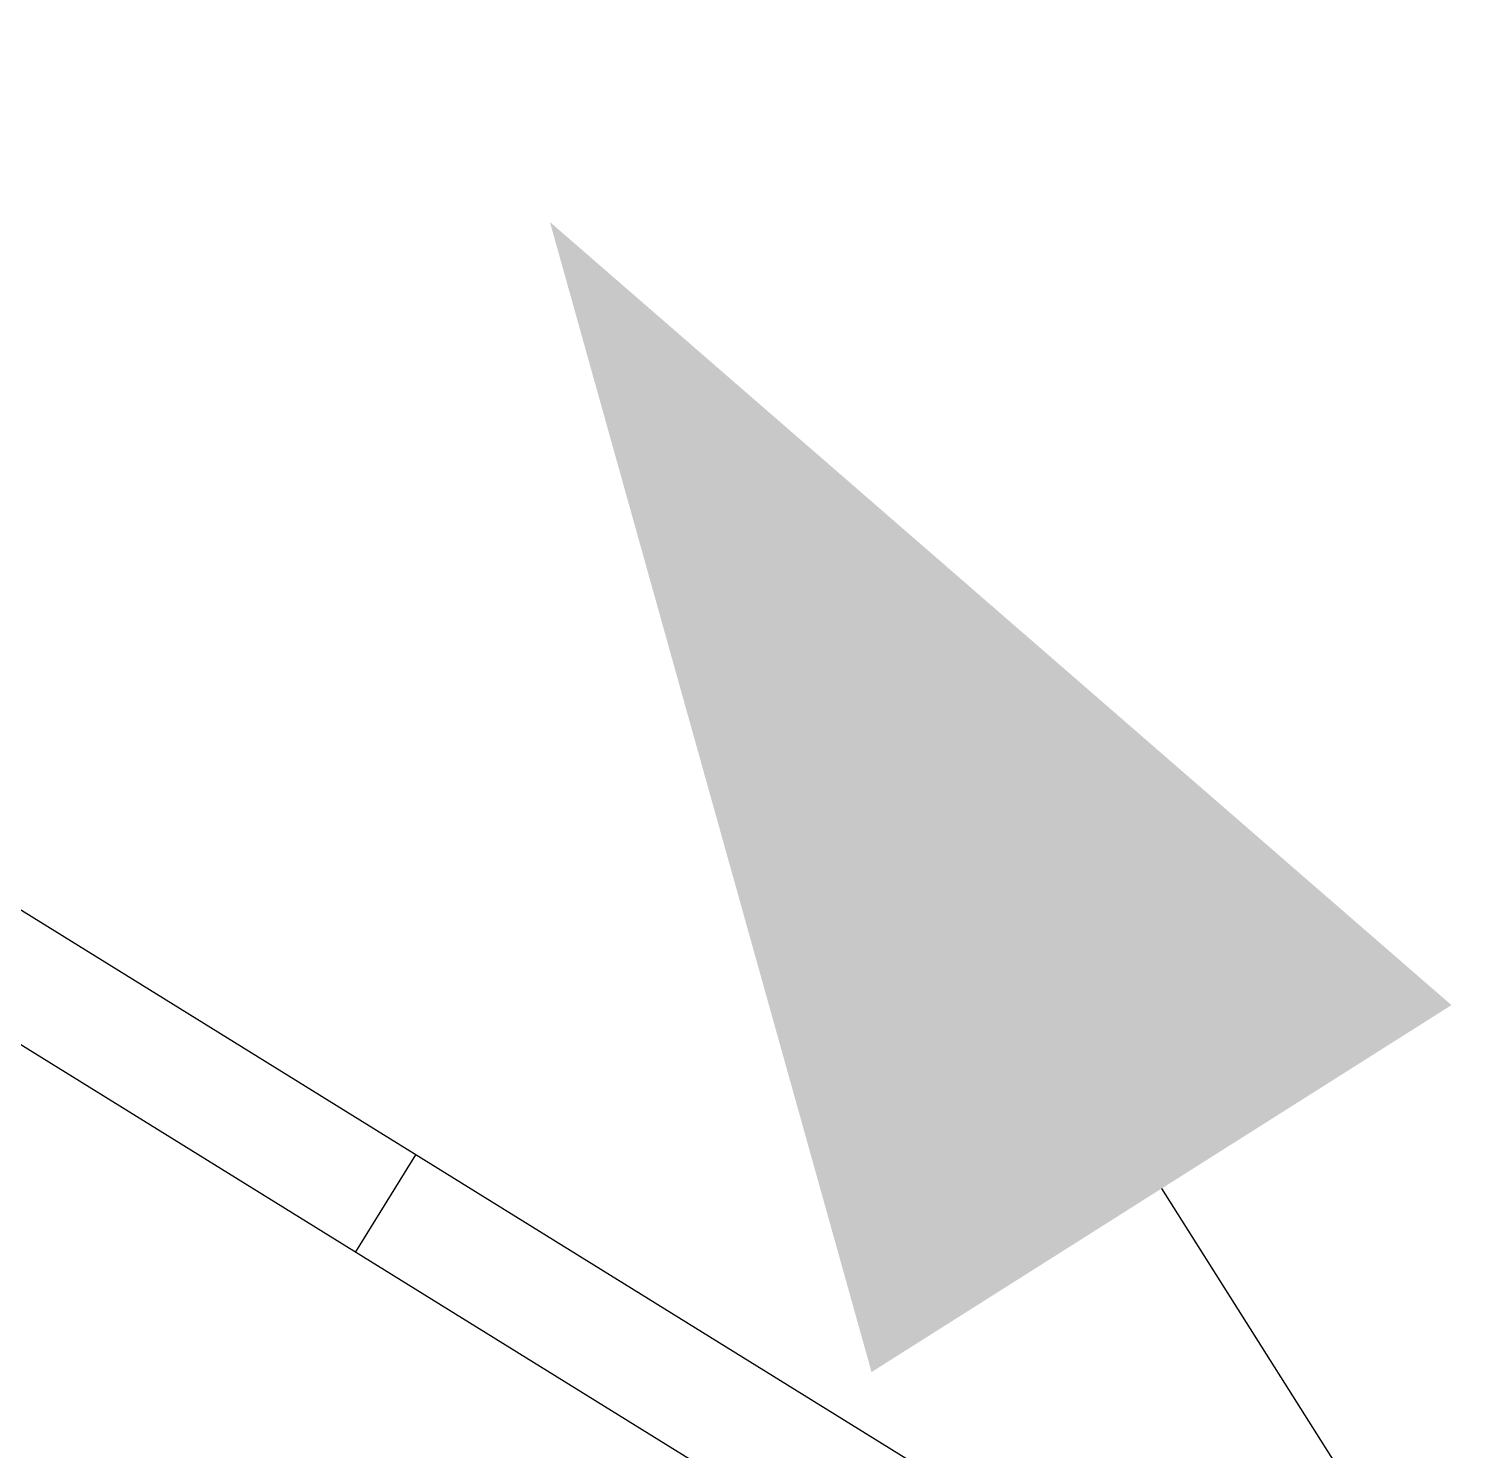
# Model space of a CAD drawing. Extents: x 421500 to 422711, y 436000 to 437000.
# Drawn here: x 422009.501 to 422011.087, y 436493.374 to 436494.926 of the extents above; entities that cross this region are included whole.
import ezdxf

# ---------------------------------------------------------------- set-up
doc = ezdxf.new("R2010")
doc.units = 0
doc.layers.get('0').update_dxf_attribs({"color": 210})
for name, color, linetype in [('Pr-Kerb', 2, 'Continuous'), ('Pr-KerbEdge', 8, 'Continuous'), ('XREF UTC_716709_AJB_1b$0$DATA', 7, 'Continuous'), ('XREF UTC_716709_AJB_1b$0$Signals', 7, 'Continuous')]:
    doc.layers.add(name, color=color, linetype=linetype)
doc.styles.add('XREF UTC_716709_AJB_1b$0$Standard', font='txt')

# ---------------------------------------------------------------- blocks, each defined once
blk = doc.blocks.new('XREF UTC_716709_AJB_1b$0$HD001P')
at = {"linetype": 'Continuous'}
blk.add_line((0, 2.75), (0, 0), dxfattribs=at)
blk.add_solid([(0.375, 2.75), (-0.375, 2.75), (0, 4)], dxfattribs=at)
at = {"layer": 'XREF UTC_716709_AJB_1b$0$DATA', "style": 'XREF UTC_716709_AJB_1b$0$Standard', "flags": 9}
for tag, p in [('SUPPORT', (0.75, 1.5)), ('BRACKETS', (0.75, 1.25)), ('HEIGHT', (0.75, 1)), ('CABLE', (0.75, 0.75)), ('PHASE', (0.75, 0.5)), ('TYPE', (0.75, 0.25)), ('NUM', (0.75, 0)), ('SITE', (0.75, -0.25)), ('IDENT', (0.75, -0.5))]:
    blk.add_attdef(tag, p, '', height=0.2, dxfattribs=at)

msp = doc.modelspace()

# ---------------------------------------------------------------- linework, layer by layer
at = {"layer": 'Pr-Kerb', "flags": 128}
msp.add_lwpolyline([(422019.4987, 436483.6917), (422019.7685, 436484.1518, 0.407102), (422018.761, 436488.2196), (422005.8815, 436496.2009, 0.401136), (422001.8247, 436495.3438), (422001.3603, 436494.6645), (422001.1935, 436494.4138), (422001.1657, 436494.372)], format="xyb", dxfattribs=at)
at = {"layer": 'Pr-KerbEdge'}
msp.add_line((422009.9235, 436493.6961), (422009.8576, 436493.5899), dxfattribs=at)
at = {"layer": 'Pr-KerbEdge', "flags": 128}
msp.add_lwpolyline([(422019.3909, 436483.755), (422019.6607, 436484.2151, 0.407102), (422018.6952, 436488.1133), (422005.8157, 436496.0946, 0.401136), (422001.9278, 436495.2732), (422001.4639, 436494.5946), (422001.2975, 436494.3445), (422001.2697, 436494.3027)], format="xyb", dxfattribs=at)
at = {"layer": 'Pr-KerbEdge'}
msp.add_arc((422086.9238, 436454.9562), 118.125, 133.732121, 133.732121, dxfattribs=at)

# ---------------------------------------------------------------- block references
at = {"layer": 'XREF UTC_716709_AJB_1b$0$Signals', "rotation": 32.32261125098311}
msp.add_blockref('XREF UTC_716709_AJB_1b$0$HD001P', (422012.209, 436491.3353), dxfattribs=at)

doc.saveas('drawing.dxf')
